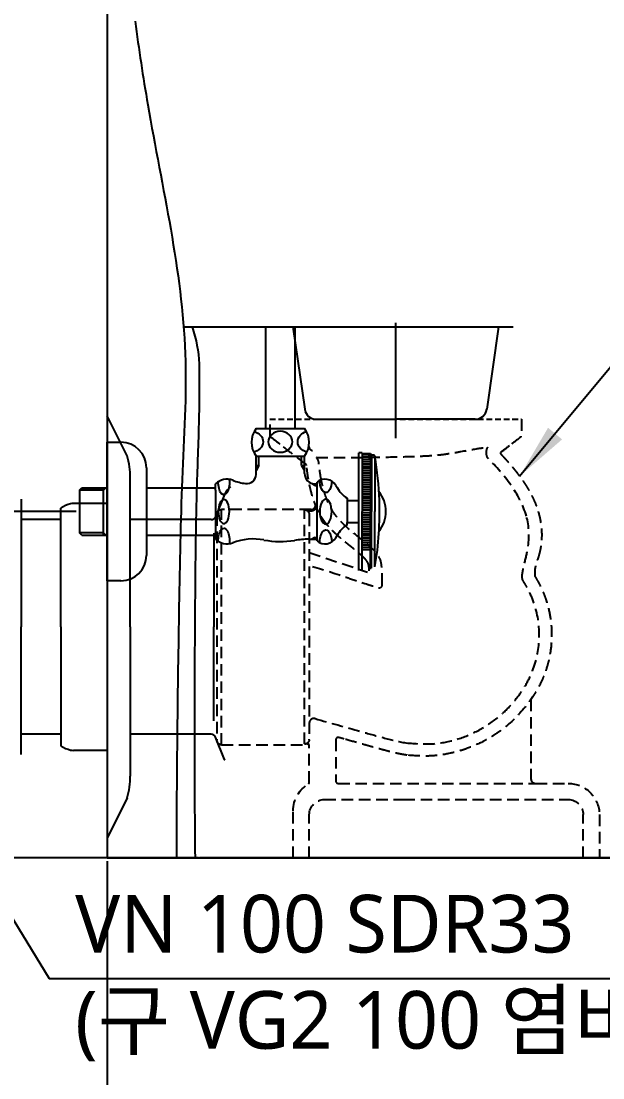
# Model space of a CAD drawing. Extents: x 3004 to 9384, y -52 to 2475.
# Drawn here: x 6711.4 to 6963.3, y 199.5 to 657.4 of the extents above; entities that cross this region are included whole.
import ezdxf

# ---------------------------------------------------------------- set-up
doc = ezdxf.new("R2010")
doc.units = 0
doc.header["$LTSCALE"] = 20
doc.header["$MEASUREMENT"] = 0
for name, pattern in [('CENTER', [2, 1.25, -0.25, 0.25, -0.25]), ('HIDDEN', [0.375, 0.25, -0.125]), ('HIDDEN2', [0.1875, 0.125, -0.0625])]:
    doc.linetypes.add(name, pattern=pattern)
doc.layers.get('0').update_dxf_attribs({"linetype": 'CONTINUOUS'})
doc.layers.get('DEFPOINTS').update_dxf_attribs({"linetype": 'CONTINUOUS'})
for name, color, linetype in [('1', 7, 'CONTINUOUS'), ('2', 2, 'CONTINUOUS'), ('4', 4, 'CONTINUOUS'), ('6', 6, 'CONTINUOUS'), ('CENTER', 2, 'CENTER'), ('전열', 7, 'CONTINUOUS')]:
    doc.layers.add(name, color=color, linetype=linetype)
doc.styles.add('ROMANS', font='NanumGothic.ttf', dxfattribs={"height": 10.144927})
doc.styles.get("Standard").update_dxf_attribs({"font": 'NanumGothic.ttf'})
doc.dimstyles.get("Standard").update_dxf_attribs({"dimtxt": 2.7, "dimasz": 2.5, "dimexe": 1.5, "dimexo": 1.5, "dimgap": 1.5, "dimtad": 1, "dimdec": 0, "dimlfac": 10, "dimzin": 0, "dimdsep": 46, "dimtxsty": 'Standard', "dimcen": 0, "dimclrt": 2, "dimadec": 0, "dimazin": 0, "dimtfac": 1, "dimtdec": 0, "dimtmove": 0, "dimatfit": 3, "dimfxl": 0, "dimtolj": 1, "dimtzin": 0, "dimarcsym": 0})

# ---------------------------------------------------------------- blocks, each defined once
blk = doc.blocks.new('*D18')
at = {"color": 3, "lineweight": -2}
for p, q in [((6807.4, 850.72), (6533.14, 850.72)), ((6538.14, 830.72), (6538.14, 598.97)), ((6538.14, 314.9), (6538.14, 546.65)), ((6787.11, 294.9), (6533.14, 294.9))]:
    blk.add_line(p, q, dxfattribs=at)
at = {"color": 3}
for points in [[(6534.81, 830.72), (6541.48, 830.72), (6538.14, 850.72)], [(6534.81, 314.9), (6541.48, 314.9), (6538.14, 294.9)]]:
    blk.add_solid(points, dxfattribs=at)
at = {"layer": 'DEFPOINTS', "color": 0}
for p in [(6808.9, 850.72), (6538.14, 294.9), (6788.61, 294.9)]:
    blk.add_point(p, dxfattribs=at)
at = {"color": 2, "insert": (6538.14, 572.81), "char_height": 30, "attachment_point": 5}
blk.add_mtext('\\A1;555', dxfattribs=at)
blk = doc.blocks.new('*D19')
at = {"color": 3, "lineweight": -2}
for p, q in [((7482.72, 680.94), (7482.72, 79.95)), ((6748.6, 293.4), (6748.6, 79.95)), ((6768.6, 84.95), (7462.72, 84.95))]:
    blk.add_line(p, q, dxfattribs=at)
at = {"color": 3}
for points in [[(6768.6, 88.28), (6768.6, 81.61), (6748.6, 84.95)], [(7462.72, 88.28), (7462.72, 81.61), (7482.72, 84.95)]]:
    blk.add_solid(points, dxfattribs=at)
at = {"layer": 'DEFPOINTS', "color": 0}
for p in [(7482.72, 682.44), (6748.6, 294.9), (7482.72, 84.95)]:
    blk.add_point(p, dxfattribs=at)
at = {"color": 2, "insert": (7120.74, 111.3), "char_height": 30, "attachment_point": 5}
blk.add_mtext('\\A1;735', dxfattribs=at)
blk = doc.blocks.new('*D16')
at = {"color": 3, "lineweight": -2}
for p, q in [((6735.22, 444.9), (6589.22, 444.9)), ((6594.22, 424.9), (6594.22, 394.76)), ((6594.22, 314.9), (6594.22, 342.19)), ((6747.1, 294.9), (6589.22, 294.9))]:
    blk.add_line(p, q, dxfattribs=at)
at = {"color": 3}
for points in [[(6590.89, 424.9), (6597.55, 424.9), (6594.22, 444.9)], [(6590.89, 314.9), (6597.55, 314.9), (6594.22, 294.9)]]:
    blk.add_solid(points, dxfattribs=at)
at = {"layer": 'DEFPOINTS', "color": 0}
for p in [(6594.22, 444.9), (6736.72, 444.9), (6748.6, 294.9)]:
    blk.add_point(p, dxfattribs=at)
at = {"color": 2, "insert": (6594.22, 368.48), "char_height": 30, "attachment_point": 5}
blk.add_mtext('\\A1;150', dxfattribs=at)
blk = doc.blocks.new('*D15')
at = {"color": 3, "lineweight": -2}
for p, q in [((7043.6, 323.4), (7043.6, 127.12)), ((6748.6, 293.4), (6748.6, 127.12)), ((6768.6, 132.12), (7023.6, 132.12))]:
    blk.add_line(p, q, dxfattribs=at)
at = {"color": 3}
for points in [[(6768.6, 135.46), (6768.6, 128.79), (6748.6, 132.12)], [(7023.6, 135.46), (7023.6, 128.79), (7043.6, 132.12)]]:
    blk.add_solid(points, dxfattribs=at)
at = {"layer": 'DEFPOINTS', "color": 0}
for p in [(7043.6, 324.9), (6748.6, 294.9), (7043.6, 132.12)]:
    blk.add_point(p, dxfattribs=at)
at = {"color": 2, "insert": (6901.1, 158.45), "char_height": 30, "attachment_point": 5}
blk.add_mtext('\\A1;295', dxfattribs=at)
blk = doc.blocks.new('*D26')
at = {"color": 3, "lineweight": -2}
for p, q in [((6912.6, 1283.42), (6468.16, 1283.42)), ((6473.16, 1263.42), (6473.16, 815.49)), ((6473.16, 314.9), (6473.16, 762.83)), ((6747.1, 294.9), (6468.16, 294.9))]:
    blk.add_line(p, q, dxfattribs=at)
at = {"color": 3}
for points in [[(6469.82, 1263.42), (6476.49, 1263.42), (6473.16, 1283.42)], [(6469.82, 314.9), (6476.49, 314.9), (6473.16, 294.9)]]:
    blk.add_solid(points, dxfattribs=at)
at = {"layer": 'DEFPOINTS', "color": 0}
for p in [(6473.16, 1283.42), (6914.1, 1283.42), (6748.6, 294.9)]:
    blk.add_point(p, dxfattribs=at)
at = {"color": 2, "insert": (6473.16, 789.16), "char_height": 30, "attachment_point": 5}
blk.add_mtext('\\A1;990', dxfattribs=at)

msp = doc.modelspace()

# ---------------------------------------------------------------- linework, layer by layer
at = {"color": 7}
for p, q in [((6781.74, 524.9), (6834.67, 524.9)), ((6758.63, 441.4), (6758.6, 441.4)), ((6758.81, 441.4), (6758.6, 441.4)), ((6794.75, 354.21), (6794.75, 394.9)), ((6788.18, 294.9), (6768.6, 294.9)), ((6804.96, 294.9), (6802.99, 294.9)), ((6825.38, 294.9), (6804.96, 294.9)), ((6823.18, 294.9), (7354.23, 294.9)), ((6847.23, 294.9), (6825.38, 294.9)), ((6857.31, 294.9), (6847.23, 294.9)), ((6860.42, 294.9), (6857.31, 294.9)), ((6880.09, 294.9), (6860.42, 294.9)), ((7137.62, 294.9), (6880.09, 294.9))]:
    msp.add_line(p, q, dxfattribs=at)
at = {"color": 4}
for p, q in [((6757.29, 469), (6748.6, 486.4)), ((6758.6, 394.9), (6758.6, 459.51)), ((6799.41, 452.32), (6795.49, 442.65)), ((6728.6, 394.9), (6728.6, 446.4)), ((6748.6, 448.4), (6733.99, 448.4)), ((6728.6, 441.4), (6711.36, 441.4)), ((6793.63, 441.4), (6758.6, 441.4)), ((6794.75, 435.59), (6794.75, 394.9)), ((6728.6, 394.9), (6728.6, 343.4)), ((6758.6, 394.9), (6758.6, 330.3)), ((6728.6, 348.4), (6711.36, 348.4)), ((6758.63, 348.4), (6758.6, 348.4)), ((6758.81, 348.4), (6758.6, 348.4)), ((6793.63, 348.4), (6758.6, 348.4)), ((6799.41, 337.48), (6795.49, 347.15)), ((6748.6, 341.4), (6733.99, 341.4)), ((6757.29, 320.8), (6748.6, 303.4))]:
    msp.add_line(p, q, dxfattribs=at)
at = {"color": 2, "linetype": 'HIDDEN2'}
msp.add_line((6819.09, 484.9), (6928.1, 484.9), dxfattribs=at)
at = {"color": 2, "linetype": 'HIDDEN'}
for p, q in [((6819.25, 477.58), (6819.09, 484.9)), ((6798.15, 343.81), (6798.15, 445.76)), ((6836.9, 445.76), (6798.15, 445.76)), ((6834.15, 344.2), (6834.15, 445.58)), ((6834.15, 445.58), (6836.9, 445.58)), ((6836.9, 445.09), (6835.42, 445.09)), ((6836.9, 445.58), (6836.9, 445.09)), ((6838.9, 447.6), (6838.9, 447.68)), ((6838.9, 447.6), (6838.94, 447.6)), ((6796.15, 443.76), (6796.15, 345.81)), ((6836.15, 443.53), (6836.15, 346.23)), ((6836.15, 427.09), (6861.42, 418.67)), ((6932.15, 363.36), (6932.15, 329.09)), ((6798.15, 343.81), (6835.65, 343.81)), ((6835.66, 344.2), (6834.15, 344.2)), ((6835.65, 343.81), (6835.65, 344.19)), ((6836.15, 327.38), (6836.15, 343.69)), ((6847.65, 346.02), (6847.65, 328.09)), ((6848.65, 327.09), (6934.15, 327.09)), ((6934.15, 327.09), (6948.3, 327.09)), ((6842.65, 320.09), (6876.9, 320.09)), ((6876.9, 320.09), (6948.3, 320.09)), ((6829.15, 294.79), (6829.15, 315.25)), ((6836.15, 294.79), (6836.15, 313.59)), ((6954.8, 294.79), (6954.8, 313.59)), ((6961.8, 313.59), (6961.8, 294.79))]:
    msp.add_line(p, q, dxfattribs=at)
at = {"color": 7, "linetype": 'HIDDEN'}
for p, q in [((6928.1, 484.9), (6927.95, 477.59)), ((6839.45, 294.79), (6839.15, 294.79)), ((6840.42, 294.79), (6839.45, 294.79)), ((6840.71, 294.79), (6840.42, 294.79)), ((6840.71, 294.79), (6841.15, 294.79)), ((6846.15, 294.79), (6841.15, 294.79)), ((6842.3, 294.79), (6870.45, 294.79)), ((6852.3, 294.79), (6846.15, 294.79)), ((6910.24, 294.79), (6880.45, 294.79)), ((6910.24, 294.79), (6948.8, 294.79)), ((6954.8, 294.79), (6938.8, 294.79))]:
    msp.add_line(p, q, dxfattribs=at)
at = {"color": 7}
for centre, start, end in [((6839.15, 489.9), 188.1301, 270), ((6908.05, 489.9), 270, 351.8699)]:
    msp.add_arc(centre, 5, start, end, dxfattribs=at)
at = {"color": 4}
for centre, radius, start, end in [((6723.6, 459.51), 35, 0, 15.7342), ((6808.38, 447.9), 10, 128.9254, 153.7566), ((6735.99, 435.35), 13.3, 103.9047, 123.7685), ((6733.99, 443.4), 5, 90, 103.9047), ((6793.63, 443.4), 2, 270, 337.9163), ((6793.63, 346.4), 2, 22.0837, 90), ((6735.99, 354.46), 13.3, 236.2315, 256.0953), ((6733.99, 346.4), 5, 256.0953, 270), ((6723.6, 330.3), 35, 344.2658, 0)]:
    msp.add_arc(centre, radius, start, end, dxfattribs=at)
at = {"color": 2, "linetype": 'HIDDEN'}
for centre, radius, start, end in [((6861.58, 469.15), 0.5, 251.5388, 0.4513), ((6834.5, 464.82), 0.5, 5.5039, 52.3246), ((6934.34, 417.02), 0.5, 178.4553, 211.774), ((6934.37, 420.02), 0.5, 167.2289, 180.4439), ((6932.65, 363.36), 0.5, 144.9489, 180), ((6848.65, 346.02), 1, 74.2908, 180), ((6835.65, 327.38), 0.5, 300, 0), ((6848.65, 328.09), 1, 180, 270), ((6934.15, 329.09), 2, 180, 270)]:
    msp.add_arc(centre, radius, start, end, dxfattribs=at)
at = {"color": 7, "linetype": 'HIDDEN'}
msp.add_arc((6919.46, 470.16), 0.5, 127.4713, 223.2608, dxfattribs=at)
at = {"color": 5}
msp.add_arc((6808.38, 341.9), 10, 206.2434, 207.6566, dxfattribs=at)
at = {"color": 2, "linetype": 'HIDDEN', "extrusion": (0, 0, -1)}
for centre, radius, start, end in [((-6842.65, 315.25), 13.5, 0, 60), ((-6948.3, 313.59), 13.5, 90, 180), ((-6842.65, 313.59), 6.5, 0, 90), ((-6948.3, 313.59), 6.5, 90, 180)]:
    msp.add_arc(centre, radius, start, end, dxfattribs=at)
at = {"color": 2, "linetype": 'HIDDEN'}
for centre, major_axis, ratio, start_param, end_param in [((6835.65, 343.69), (0.5, 0), 0.992126, 0, 1.570796), ((6835.66, 343.7), (0.354, -0.354), 0.983944, 0.793491, 2.348102)]:
    msp.add_ellipse(centre, major_axis=major_axis, ratio=ratio, start_param=start_param, end_param=end_param, dxfattribs=at)
at = {"color": 7, "linetype": 'HIDDEN'}
for points, knots in [([(6819.25, 477.58), (6819.25, 477.52), (6819.26, 477.47), (6819.3, 477.36), (6819.33, 477.31), (6819.38, 477.24), (6819.41, 477.21), (6819.44, 477.19)], [0, 0, 0, 0, 0.380921, 0.380921, 0.760557, 0.760557, 1, 1, 1, 1]), ([(6819.44, 477.19), (6821.74, 475.39), (6824.05, 473.58), (6826.49, 471.68), (6826.62, 471.58), (6826.75, 471.47)], [0.0055737, 0.0055737, 0.0055737, 0.0055737, 0.946357, 0.946357, 1, 1, 1, 1]), ([(6927.76, 477.21), (6927.8, 477.24), (6927.84, 477.29), (6927.9, 477.38), (6927.92, 477.43), (6927.94, 477.52), (6927.95, 477.56), (6927.95, 477.59)], [0, 0, 0, 0, 0.381879, 0.381879, 0.764662, 0.764662, 1, 1, 1, 1])]:
    msp.add_open_spline(points, degree=3, knots=knots, dxfattribs=at)
at = {"color": 2, "linetype": 'HIDDEN'}
for points, knots in [([(6834.8, 465.22), (6833.71, 466.07), (6832.62, 466.91), (6829.8, 469.1), (6828.08, 470.44), (6824.05, 473.58), (6821.74, 475.39), (6819.44, 477.19)], [0, 0, 0, 0, 0.212526, 0.212526, 0.548914, 0.548914, 1, 1, 1, 1]), ([(6927.76, 477.21), (6926.35, 476.11), (6924.94, 475.02), (6922.08, 472.81), (6920.62, 471.68), (6919.16, 470.56)], [0, 0, 0, 0, 0.491962, 0.491962, 1, 1, 1, 1]), ([(6837.59, 471.14), (6837.38, 471.2), (6837.17, 471.3), (6836.81, 471.56), (6836.65, 471.73), (6836.39, 472.1), (6836.29, 472.3), (6836.18, 472.7), (6836.15, 472.89), (6836.15, 473.07)], [0, 0, 0, 0, 0.260871, 0.260871, 0.522571, 0.522571, 0.78357, 0.78357, 1, 1, 1, 1]), ([(6839.25, 468.37), (6839.36, 468.37), (6839.49, 468.36), (6840.14, 468.34), (6840.85, 468.33), (6843.65, 468.3), (6846.39, 468.29), (6853.25, 468.32), (6857.37, 468.35), (6866.31, 468.46), (6871.1, 468.53), (6878.21, 468.7), (6880.56, 468.77), (6885.18, 468.95), (6887.43, 469.06), (6890.71, 469.3), (6891.79, 469.4), (6893.91, 469.63), (6894.96, 469.78), (6898.04, 470.25), (6899.99, 470.58), (6905.46, 471.57), (6908.51, 472.11), (6911.69, 472.59), (6912.51, 472.7), (6913.24, 472.77), (6913.4, 472.78), (6913.52, 472.79)], [0, 0, 0, 0, 0.022457, 0.022457, 0.090678, 0.090678, 0.22712, 0.22712, 0.363562, 0.363562, 0.500004, 0.500004, 0.568225, 0.568225, 0.636446, 0.636446, 0.670556, 0.670556, 0.704667, 0.704667, 0.772888, 0.772888, 0.90933, 0.90933, 0.977551, 0.977551, 1, 1, 1, 1]), ([(6913.57, 467.99), (6913.28, 468.31), (6913.14, 468.72), (6912.94, 469.54), (6912.9, 469.97), (6912.9, 470.8), (6912.93, 471.22), (6913.11, 472.05), (6913.23, 472.47), (6913.52, 472.79)], [0, 0, 0, 0, 0.25, 0.25, 0.5, 0.5, 0.75, 0.75, 1, 1, 1, 1]), ([(6840.29, 466.19), (6840.26, 466.46), (6840.16, 466.72), (6839.96, 467.23), (6839.85, 467.47), (6839.59, 467.94), (6839.44, 468.18), (6839.25, 468.37)], [0, 0, 0, 0, 0.335594, 0.335594, 0.662972, 0.662972, 1, 1, 1, 1]), ([(6930.18, 442.95), (6928.78, 447.85), (6926.36, 452.3), (6920.51, 460.59), (6917.11, 464.37), (6913.57, 467.99)], [0, 0, 0, 0, 0.5, 0.5, 1, 1, 1, 1]), ([(6919.1, 469.82), (6919.15, 469.76), (6919.21, 469.7), (6919.55, 469.34), (6919.84, 469.03), (6920.42, 468.4), (6920.71, 468.09), (6921.57, 467.13), (6922.15, 466.49), (6923.01, 465.5), (6923.29, 465.17), (6923.72, 464.67), (6923.86, 464.5), (6924.15, 464.16), (6924.29, 463.99), (6924.72, 463.47), (6925, 463.12), (6925.57, 462.42), (6925.85, 462.06), (6926.7, 460.97), (6927.26, 460.22), (6928.08, 459.07), (6928.36, 458.69), (6928.9, 457.9), (6929.16, 457.5), (6929.69, 456.7), (6929.95, 456.29), (6930.46, 455.46), (6930.72, 455.04), (6931.47, 453.76), (6931.96, 452.87), (6932.89, 451.03), (6933.34, 450.08), (6934.18, 448.11), (6934.57, 447.09), (6935.01, 445.77), (6935.09, 445.51), (6935.26, 444.97), (6935.34, 444.7), (6935.57, 443.89), (6935.72, 443.34), (6936.11, 441.68), (6936.33, 440.54), (6936.57, 438.79), (6936.64, 438.2), (6936.7, 437.45), (6936.71, 437.3), (6936.73, 437), (6936.74, 436.85), (6936.77, 436.4), (6936.78, 436.1), (6936.81, 435.2), (6936.81, 434.6), (6936.78, 433.39), (6936.75, 432.79), (6936.61, 430.99), (6936.44, 429.79), (6936.22, 428.6)], [0, 0, 0, 0, 0.006479, 0.006479, 0.039596, 0.039596, 0.072713, 0.072713, 0.138948, 0.138948, 0.172066, 0.172066, 0.188624, 0.188624, 0.205183, 0.205183, 0.2383, 0.2383, 0.271418, 0.271418, 0.337652, 0.337652, 0.37077, 0.37077, 0.403887, 0.403887, 0.437005, 0.437005, 0.470122, 0.470122, 0.536357, 0.536357, 0.602591, 0.602591, 0.668826, 0.668826, 0.685385, 0.685385, 0.701944, 0.701944, 0.735061, 0.735061, 0.801296, 0.801296, 0.834413, 0.834413, 0.842692, 0.842692, 0.850972, 0.850972, 0.86753, 0.86753, 0.900648, 0.900648, 0.933765, 0.933765, 1, 1, 1, 1]), ([(6861.14, 423.44), (6860.96, 423.66), (6860.76, 423.88), (6860.51, 424.15), (6860.46, 424.21), (6860.36, 424.32), (6860.31, 424.37), (6860.15, 424.54), (6860.04, 424.65), (6859.87, 424.83), (6859.81, 424.89), (6859.69, 425.01), (6859.63, 425.07), (6859.45, 425.25), (6859.32, 425.36), (6858.95, 425.72), (6858.68, 425.96), (6858.13, 426.46), (6857.84, 426.71), (6857.25, 427.22), (6856.94, 427.48), (6856.54, 427.81), (6856.46, 427.87), (6856.3, 428), (6856.06, 428.2), (6855.82, 428.4), (6855.58, 428.59), (6855.49, 428.66), (6855.33, 428.79), (6855.08, 428.99), (6854.82, 429.2), (6854.46, 429.48), (6854.28, 429.62), (6853.9, 429.92), (6853.71, 430.07), (6853.32, 430.38), (6853.13, 430.53), (6852.73, 430.85), (6852.53, 431.01), (6852.13, 431.33), (6851.93, 431.5), (6851.52, 431.83), (6851.32, 432), (6850.91, 432.34), (6850.71, 432.51), (6850.3, 432.86), (6850.1, 433.03), (6849.79, 433.3), (6849.69, 433.38), (6849.48, 433.56), (6849.38, 433.65), (6849.07, 433.92), (6848.87, 434.11), (6848.45, 434.48), (6848.24, 434.67), (6847.83, 435.06), (6847.62, 435.25), (6847.2, 435.65), (6846.99, 435.85), (6846.68, 436.16), (6846.57, 436.26), (6846.36, 436.47), (6846.26, 436.57), (6846.05, 436.78), (6845.94, 436.89), (6845.73, 437.11), (6845.62, 437.22), (6845.3, 437.56), (6845.08, 437.8), (6844.73, 438.18), (6844.61, 438.31), (6844.37, 438.58), (6844.13, 438.86), (6843.89, 439.15), (6843.7, 439.38), (6843.64, 439.45), (6843.52, 439.61), (6843.34, 439.84), (6843.16, 440.07), (6842.92, 440.38), (6842.81, 440.54), (6842.46, 441.01), (6842.25, 441.33), (6841.82, 441.97), (6841.62, 442.3), (6841.32, 442.78), (6841.22, 442.95), (6841.03, 443.27), (6840.94, 443.43), (6840.67, 443.92), (6840.5, 444.23), (6840.26, 444.7), (6840.18, 444.85), (6840.03, 445.16), (6839.96, 445.31), (6839.74, 445.77), (6839.6, 446.06), (6839.43, 446.43), (6839.4, 446.51), (6839.34, 446.66), (6839.3, 446.73), (6839.21, 446.95), (6839.15, 447.1), (6838.96, 447.54), (6838.84, 447.83), (6838.6, 448.42), (6838.49, 448.72), (6838.27, 449.31), (6838.16, 449.61), (6837.96, 450.2), (6837.86, 450.49), (6837.67, 451.08), (6837.57, 451.37), (6837.4, 451.95), (6837.31, 452.24), (6836.9, 453.69), (6836.62, 454.82), (6836.31, 456.22), (6836.25, 456.5), (6836.13, 457.05), (6836.08, 457.33), (6835.92, 458.16), (6835.82, 458.71), (6835.68, 459.54), (6835.63, 459.81), (6835.55, 460.37), (6835.48, 460.78), (6835.43, 461.19), (6835.39, 461.47), (6835.37, 461.61), (6835.31, 462.02), (6835.26, 462.43), (6835.21, 462.83), (6835.18, 463.1), (6835.17, 463.23), (6835.12, 463.63), (6835.07, 464.13), (6835.02, 464.64), (6835, 464.87)], [0, 0, 0, 0, 0.031796, 0.031796, 0.039745, 0.039745, 0.047694, 0.047694, 0.063592, 0.063592, 0.071541, 0.071541, 0.07949, 0.07949, 0.095388, 0.095388, 0.127185, 0.127185, 0.158981, 0.158981, 0.190777, 0.190777, 0.198726, 0.198726, 0.206675, 0.222573, 0.222573, 0.230522, 0.230522, 0.238471, 0.254369, 0.254369, 0.270267, 0.270267, 0.286165, 0.286165, 0.302063, 0.302063, 0.317961, 0.317961, 0.333859, 0.333859, 0.349758, 0.349758, 0.365656, 0.365656, 0.381554, 0.381554, 0.389503, 0.389503, 0.397452, 0.397452, 0.41335, 0.41335, 0.429248, 0.429248, 0.445146, 0.445146, 0.461044, 0.461044, 0.468993, 0.468993, 0.476942, 0.476942, 0.484891, 0.484891, 0.49284, 0.49284, 0.508738, 0.508738, 0.516687, 0.516687, 0.524636, 0.532585, 0.532585, 0.53656, 0.53656, 0.540534, 0.548483, 0.548483, 0.556432, 0.556432, 0.57233, 0.57233, 0.588229, 0.588229, 0.596178, 0.596178, 0.604127, 0.604127, 0.620025, 0.620025, 0.627974, 0.627974, 0.635923, 0.635923, 0.651821, 0.651821, 0.655795, 0.655795, 0.65977, 0.65977, 0.667719, 0.667719, 0.683617, 0.683617, 0.699515, 0.699515, 0.715413, 0.715413, 0.731311, 0.731311, 0.747209, 0.747209, 0.763107, 0.763107, 0.8267, 0.8267, 0.842598, 0.842598, 0.858496, 0.858496, 0.890292, 0.890292, 0.90619, 0.90619, 0.922088, 0.930037, 0.930037, 0.937986, 0.937986, 0.953884, 0.961833, 0.961833, 0.969782, 0.969782, 0.98568, 1, 1, 1, 1]), ([(6841.49, 458), (6841.25, 459.13), (6841.05, 460.27), (6840.75, 462.23), (6840.64, 463.04), (6840.44, 464.63), (6840.36, 465.41), (6840.28, 466.19)], [0, 0, 0, 0, 0.419048, 0.419048, 0.715803, 0.715803, 1, 1, 1, 1]), ([(6864.9, 427.39), (6863.78, 428.62), (6862.51, 429.67), (6859.99, 431.8), (6858.7, 432.84), (6854.83, 435.93), (6852.3, 438.07), (6848.87, 441.59), (6847.8, 442.82), (6845.94, 445.54), (6845.14, 447.02), (6843.1, 451.57), (6842.17, 454.74), (6841.49, 458)], [0, 0, 0, 0, 0.125, 0.125, 0.25, 0.25, 0.5, 0.5, 0.625, 0.625, 0.75, 0.75, 1, 1, 1, 1]), ([(6796.15, 443.76), (6796.15, 443.97), (6796.18, 444.17), (6796.31, 444.58), (6796.42, 444.78), (6796.69, 445.14), (6796.85, 445.3), (6797.22, 445.55), (6797.43, 445.64), (6797.81, 445.74), (6797.98, 445.76), (6798.15, 445.76)], [0, 0, 0, 0, 0.194193, 0.194193, 0.409041, 0.409041, 0.623829, 0.623829, 0.838525, 0.838525, 1, 1, 1, 1]), ([(6835.42, 445.09), (6835.31, 445.17), (6835.19, 445.25), (6834.89, 445.42), (6834.7, 445.49), (6834.39, 445.56), (6834.28, 445.58), (6834.16, 445.58), (6834.16, 445.58), (6834.15, 445.58)], [0, 0, 0, 0, 0.286477, 0.286477, 0.732044, 0.732044, 0.993904, 0.993904, 1, 1, 1, 1]), ([(6835.42, 445.09), (6835.59, 444.95), (6835.73, 444.78), (6835.96, 444.41), (6836.05, 444.2), (6836.14, 443.83), (6836.15, 443.68), (6836.15, 443.53)], [0, 0, 0, 0, 0.363409, 0.363409, 0.744982, 0.744982, 1, 1, 1, 1]), ([(6836.9, 445.76), (6837.13, 445.76), (6837.35, 445.8), (6837.78, 445.95), (6837.98, 446.06), (6838.33, 446.34), (6838.48, 446.51), (6838.72, 446.89), (6838.8, 447.11), (6838.88, 447.44), (6838.9, 447.56), (6838.9, 447.68)], [0, 0, 0, 0, 0.22077, 0.22077, 0.441538, 0.441538, 0.662349, 0.662349, 0.883252, 0.883252, 1, 1, 1, 1]), ([(6836.9, 445.58), (6837.05, 445.58), (6837.19, 445.6), (6837.55, 445.68), (6837.77, 445.77), (6838.15, 446.01), (6838.32, 446.16), (6838.6, 446.51), (6838.71, 446.71), (6838.86, 447.14), (6838.9, 447.37), (6838.9, 447.6)], [0, 0, 0, 0, 0.137447, 0.137447, 0.352153, 0.352153, 0.567776, 0.567776, 0.783861, 0.783861, 1, 1, 1, 1]), ([(6839.27, 446.8), (6839.27, 446.79), (6839.26, 446.77), (6839.17, 446.5), (6839.03, 446.24), (6838.68, 445.8), (6838.46, 445.61), (6837.98, 445.31), (6837.72, 445.21), (6837.27, 445.11), (6837.08, 445.09), (6836.9, 445.09)], [0, 0, 0, 0, 0.012603, 0.012603, 0.284575, 0.284575, 0.55614, 0.55614, 0.826724, 0.826724, 1, 1, 1, 1]), ([(6928.6, 415.22), (6928.22, 416.36), (6928.38, 417.57), (6928.76, 419.89), (6929.03, 421.03), (6929.86, 424.46), (6930.42, 426.75), (6931.52, 433.71), (6931.47, 438.4), (6930.18, 442.95)], [0, 0, 0, 0, 0.125, 0.125, 0.25, 0.25, 0.5, 0.5, 1, 1, 1, 1]), ([(6867.68, 413.13), (6867.7, 415.62), (6867.76, 418.11), (6867.47, 421.84), (6867.29, 423.07), (6866.42, 425.42), (6865.71, 426.45), (6864.9, 427.39)], [0, 0, 0, 0, 0.5, 0.5, 0.75, 0.75, 1, 1, 1, 1]), ([(6936.22, 428.6), (6936.11, 428.06), (6936, 427.52), (6935.72, 426.42), (6935.56, 425.82), (6935.36, 425.21), (6935.34, 425.13), (6935.33, 425.1), (6935.3, 424.99), (6935.27, 424.92), (6935.2, 424.72), (6935.16, 424.59), (6935.03, 424.21), (6934.95, 423.99), (6934.81, 423.59), (6934.74, 423.41), (6934.63, 423.1), (6934.58, 422.97), (6934.53, 422.83), (6934.52, 422.81), (6934.51, 422.76), (6934.5, 422.74), (6934.47, 422.67), (6934.46, 422.63), (6934.42, 422.5), (6934.39, 422.42), (6934.33, 422.21), (6934.3, 422.1), (6934.27, 421.99), (6934.27, 421.98), (6934.26, 421.95), (6934.26, 421.95), (6934.26, 421.94), (6934.26, 421.93), (6934.26, 421.91), (6934.25, 421.89), (6934.23, 421.79), (6934.2, 421.64), (6934.14, 421.34), (6934.12, 421.22), (6934.09, 421.06), (6934.08, 421.03), (6934.07, 420.97), (6934.07, 420.96), (6934.06, 420.92), (6934.05, 420.9), (6934.04, 420.82), (6934.02, 420.75), (6933.96, 420.47), (6933.92, 420.28), (6933.89, 420.13)], [0, 0, 0, 0, 0.125917, 0.125917, 0.251835, 0.259705, 0.259705, 0.267575, 0.267575, 0.283314, 0.283314, 0.314794, 0.314794, 0.377752, 0.377752, 0.440711, 0.440711, 0.50367, 0.50367, 0.519409, 0.519409, 0.535149, 0.535149, 0.566628, 0.566628, 0.629587, 0.629587, 0.755505, 0.755505, 0.786984, 0.786984, 0.794854, 0.794854, 0.802724, 0.802724, 0.818463, 0.818463, 0.881422, 0.881422, 0.912901, 0.912901, 0.920771, 0.920771, 0.924706, 0.924706, 0.928641, 0.928641, 0.944381, 0.944381, 1, 1, 1, 1]), ([(6837.6, 421.15), (6842.78, 419.64), (6847.89, 417.83), (6855.58, 415.26), (6858.15, 414.41), (6862.01, 413.17), (6863.3, 412.76), (6864.9, 412.24), (6865.23, 412.14), (6865.87, 411.93), (6866.2, 411.75), (6866.85, 411.91), (6867.16, 412.06), (6867.56, 412.38), (6867.68, 412.5), (6867.82, 412.81), (6867.78, 412.99), (6867.68, 413.13)], [0, 0, 0, 0, 0.5, 0.5, 0.75, 0.75, 0.875, 0.875, 0.90625, 0.90625, 0.9375, 0.9375, 0.96875, 0.96875, 0.984375, 0.984375, 1, 1, 1, 1]), ([(6933.91, 416.76), (6934.03, 416.57), (6934.15, 416.38), (6934.57, 415.68), (6934.94, 415.05), (6935.3, 414.39), (6935.44, 414.12), (6935.51, 413.99), (6935.73, 413.59), (6935.86, 413.32), (6936.54, 411.97), (6937.04, 410.87), (6937.73, 409.21), (6937.95, 408.65), (6938.36, 407.53), (6938.56, 406.96), (6939.48, 404.12), (6940.06, 401.79), (6940.66, 398.24), (6940.81, 397.04), (6940.98, 395.24), (6941.02, 394.64), (6941.08, 393.43), (6941.11, 392.83), (6941.15, 389.8), (6941.01, 387.38), (6940.52, 383.78), (6940.31, 382.58), (6939.93, 380.8), (6939.79, 380.21), (6939.49, 379.02), (6939.33, 378.44), (6938.81, 376.68), (6938.42, 375.51), (6937.76, 373.77), (6937.41, 372.9), (6937.03, 372.04), (6936.84, 371.61), (6936.77, 371.47), (6936.64, 371.19), (6936.57, 371.05), (6935.97, 369.78), (6935.39, 368.68), (6934.47, 367.08), (6934.16, 366.56), (6933.51, 365.53), (6933.18, 365.02), (6932.65, 364.23), (6932.45, 363.93), (6932.24, 363.64)], [0, 0, 0, 0, 0.01253, 0.01253, 0.044806, 0.052875, 0.052875, 0.060944, 0.060944, 0.077082, 0.077082, 0.141634, 0.141634, 0.17391, 0.17391, 0.206186, 0.206186, 0.33529, 0.33529, 0.399842, 0.399842, 0.432118, 0.432118, 0.464393, 0.464393, 0.593497, 0.593497, 0.658049, 0.658049, 0.690325, 0.690325, 0.722601, 0.722601, 0.787153, 0.787153, 0.819429, 0.835567, 0.835567, 0.843636, 0.843636, 0.851705, 0.851705, 0.916257, 0.916257, 0.948533, 0.948533, 0.980809, 0.980809, 1, 1, 1, 1]), ([(6933.87, 420.02), (6933.88, 419.58), (6933.87, 419.18), (6933.87, 418.76), (6933.87, 418.72), (6933.87, 418.62), (6933.87, 418.47), (6933.87, 418.32), (6933.86, 418.02), (6933.86, 417.81), (6933.85, 417.55), (6933.85, 417.49), (6933.85, 417.39), (6933.85, 417.34), (6933.84, 417.2), (6933.84, 417.12), (6933.84, 417.04)], [0, 0, 0, 0, 0.393732, 0.393732, 0.445116, 0.445116, 0.496499, 0.599266, 0.599266, 0.804799, 0.804799, 0.856182, 0.856182, 0.907565, 0.907565, 1, 1, 1, 1]), ([(6919.97, 357.49), (6921.87, 359.29), (6923.63, 361.19), (6925.27, 363.18), (6926.74, 364.98), (6928.11, 366.85), (6930.57, 370.82), (6931.66, 372.92), (6934.32, 379.37), (6935.37, 383.99), (6935.97, 393.28), (6935.51, 398), (6933.7, 404.74), (6932.92, 406.93), (6931.48, 410.11), (6930.96, 411.15), (6930.1, 412.69), (6929.81, 413.2), (6929.19, 414.2), (6928.86, 414.69), (6928.6, 415.22)], [-0.139058, -0.139058, -0.139058, -0.139058, 0, 0, 0, 0.125, 0.125, 0.25, 0.25, 0.5, 0.5, 0.75, 0.75, 0.875, 0.875, 0.9375, 0.9375, 0.96875, 0.96875, 1, 1, 1, 1]), ([(6932.18, 363.51), (6934.5, 367.06), (6932.44, 363.84), (6930.15, 360.88), (6927.33, 357.25), (6924.17, 354.03), (6920.65, 351.22), (6919.75, 350.5), (6918.82, 349.81), (6916.86, 348.44), (6915.83, 347.77), (6914.25, 346.81), (6913.72, 346.49), (6912.64, 345.89), (6912.09, 345.59), (6909.35, 344.16), (6907.07, 343.17), (6903.57, 341.89), (6902.39, 341.51), (6900, 340.81), (6898.79, 340.5), (6895.13, 339.69), (6892.66, 339.31), (6887.76, 338.89), (6885.33, 338.84), (6878.4, 339.34)], [-0.609623, -0.609623, -0.609623, -0.609623, -0.336438, -0.336438, -0.336438, 0, 0, 0, 0.086539, 0.086539, 0.178488, 0.178488, 0.224462, 0.224462, 0.270436, 0.270436, 0.454332, 0.454332, 0.546281, 0.546281, 0.638229, 0.638229, 0.822125, 0.822125, 1, 1, 1, 1]), ([(6877.98, 344.65), (6886.7, 343.94), (6890.06, 344.16), (6896.6, 345.2), (6899.8, 346.04), (6906.02, 348.31), (6909.06, 349.76), (6914.71, 353.18), (6917.36, 355.14), (6919.82, 357.4)], [0, 0, 0, 0, 0.25, 0.25, 0.5, 0.5, 0.75, 0.75, 1, 1, 1, 1]), ([(6919.97, 357.49), (6919.96, 357.49), (6919.94, 357.48), (6919.89, 357.45), (6919.85, 357.43), (6919.82, 357.4)], [0.8435454, 0.8435454, 0.8435454, 0.8435454, 0.8845646, 0.8845646, 1, 1, 1, 1]), ([(6838.69, 355.16), (6838.47, 355.22), (6838.24, 355.24), (6837.8, 355.22), (6837.58, 355.16), (6837.17, 354.99), (6836.98, 354.87), (6836.65, 354.57), (6836.51, 354.39), (6836.29, 353.99), (6836.22, 353.77), (6836.16, 353.44), (6836.15, 353.33), (6836.15, 353.22)], [0, 0, 0, 0, 0.181719, 0.181719, 0.363512, 0.363512, 0.545023, 0.545023, 0.727439, 0.727439, 0.912046, 0.912046, 1, 1, 1, 1]), ([(6838.69, 355.16), (6845.23, 353.34), (6851.76, 351.5), (6861.56, 348.73), (6864.83, 347.8), (6871.38, 346.05), (6874.66, 345.21), (6877.98, 344.65)], [0, 0, 0, 0, 0.5, 0.5, 0.75, 0.75, 1, 1, 1, 1]), ([(6798.15, 343.81), (6798.04, 343.81), (6797.93, 343.82), (6797.68, 343.86), (6797.54, 343.9), (6797.2, 344.03), (6797.01, 344.15), (6796.67, 344.45), (6796.52, 344.63), (6796.3, 345.02), (6796.22, 345.23), (6796.16, 345.57), (6796.15, 345.69), (6796.15, 345.81)], [0, 0, 0, 0, 0.108031, 0.108031, 0.241185, 0.241185, 0.45608, 0.45608, 0.670971, 0.670971, 0.885928, 0.885928, 1, 1, 1, 1]), ([(6834.15, 344.2), (6834.16, 344.2), (6834.16, 344.2), (6834.35, 344.21), (6834.55, 344.25), (6834.87, 344.36), (6835.01, 344.42), (6835.14, 344.5)], [0, 0, 0, 0, 0.00831, 0.00831, 0.582113, 0.582113, 1, 1, 1, 1]), ([(6836.13, 345.95), (6836.11, 345.8), (6836.07, 345.65), (6835.93, 345.3), (6835.81, 345.1), (6835.51, 344.76), (6835.34, 344.61), (6835.14, 344.5)], [0, 0, 0, 0, 0.248236, 0.248236, 0.626185, 0.626185, 1, 1, 1, 1]), ([(6836.15, 343.31), (6836.15, 343.36), (6836.14, 343.42), (6836.11, 343.53), (6836.08, 343.58), (6836.01, 343.66), (6835.96, 343.7), (6835.87, 343.76), (6835.82, 343.78), (6835.73, 343.8), (6835.69, 343.81), (6835.65, 343.81)], [0, 0, 0, 0, 0.215055, 0.215055, 0.430112, 0.430112, 0.645129, 0.645129, 0.860058, 0.860058, 1, 1, 1, 1]), ([(6836.13, 345.95), (6836.13, 345.98), (6836.14, 346.01), (6836.15, 346.08), (6836.15, 346.11), (6836.15, 346.16), (6836.15, 346.18), (6836.15, 346.21), (6836.15, 346.22), (6836.15, 346.23)], [0, 0, 0, 0, 0.277961, 0.277961, 0.556101, 0.556101, 0.83194, 0.83194, 1, 1, 1, 1]), ([(6878.4, 339.34), (6878.19, 339.37), (6877.98, 339.4), (6877.67, 339.45), (6877.57, 339.46), (6877.36, 339.5), (6877.06, 339.55), (6876.76, 339.6), (6876.36, 339.67), (6876.17, 339.71), (6875.78, 339.78), (6875.59, 339.82), (6875.03, 339.93), (6874.66, 340.01), (6874.12, 340.13), (6873.95, 340.16), (6873.68, 340.22), (6873.6, 340.24), (6873.43, 340.28), (6873.17, 340.34), (6872.91, 340.4), (6872.58, 340.48), (6872.41, 340.52), (6871.91, 340.64), (6871.58, 340.73), (6870.59, 340.97), (6869.95, 341.14), (6868.68, 341.48), (6868.05, 341.64), (6867.13, 341.9), (6866.82, 341.98), (6866.36, 342.11), (6866.21, 342.15), (6865.91, 342.23), (6865.15, 342.44), (6864.4, 342.65), (6863.19, 342.98), (6862.59, 343.15), (6860.8, 343.65), (6859.6, 343.99), (6856.01, 344.99), (6853.63, 345.66), (6851.25, 346.33)], [0, 0, 0, 0, 0.017759, 0.017759, 0.026529, 0.026529, 0.035299, 0.052839, 0.052839, 0.070379, 0.070379, 0.087919, 0.087919, 0.122999, 0.122999, 0.140539, 0.140539, 0.149309, 0.149309, 0.158079, 0.175619, 0.175619, 0.193159, 0.193159, 0.228239, 0.228239, 0.298399, 0.298399, 0.368559, 0.368559, 0.403639, 0.403639, 0.421179, 0.421179, 0.438719, 0.508879, 0.508879, 0.579039, 0.579039, 0.71936, 0.71936, 1, 1, 1, 1])]:
    msp.add_open_spline(points, degree=3, knots=knots, dxfattribs=at)
for points in [[(6922.81, 473.37), (6921.6, 472.44), (6920.38, 471.5), (6919.16, 470.56)], [(6836.9, 445.58), (6836.9, 445.67), (6836.9, 445.73), (6836.9, 445.76)], [(6862.08, 419.15), (6862.06, 420.79), (6861.96, 422.44), (6861.14, 423.44)], [(6835.65, 344.19), (6835.65, 344.19), (6835.65, 344.2), (6835.66, 344.2)], [(6836.15, 343.7), (6836.15, 343.7), (6836.15, 343.7), (6836.15, 343.69)], [(6851.25, 346.33), (6850.47, 346.54), (6849.7, 346.76), (6848.92, 346.98)], [(6878.4, 339.64), (6878.4, 339.61), (6878.4, 339.58), (6878.4, 339.54)]]:
    msp.add_open_spline(points, degree=3, dxfattribs=at)
at = {"layer": '1', "color": 7, "linetype": 'Continuous'}
for p, q in [((6788.61, 294.9), (6796.21, 294.9)), ((6853.03, 294.9), (6836.81, 294.9))]:
    msp.add_line(p, q, dxfattribs=at)
for points, knots in [([(6760.74, 657.4), (6762.32, 645.32), (6766.79, 615.4), (6776.75, 567.13), (6784.25, 513.47), (6780.69, 458.93), (6779.7, 403.81), (6778.84, 349.94), (6778.65, 313.18), (6778.61, 294.9)], [0, 0, 0, 0, 0.1011, 0.250917, 0.400733, 0.55055, 0.700367, 0.850183, 1, 1, 1, 1]), ([(6760.74, 657.4), (6762.32, 645.32), (6766.79, 615.4), (6776.75, 567.13), (6784.25, 513.47), (6780.69, 458.93), (6779.7, 403.81), (6778.84, 349.94), (6778.65, 313.18), (6778.61, 294.9)], [0, 0, 0, 0, 0.1011, 0.250917, 0.400733, 0.55055, 0.700367, 0.850183, 1, 1, 1, 1]), ([(6785.44, 524.9), (6787.2, 519.61), (6788.2, 514.29), (6788.44, 508.93), (6788.47, 508.28), (6788.48, 507.64), (6788.51, 506.38), (6788.51, 505.79), (6788.51, 504.57), (6788.51, 503.94), (6788.5, 502.66), (6788.51, 502.01), (6788.52, 500.1), (6788.52, 498.93), (6788.51, 496.41), (6788.5, 495.1), (6788.48, 493.26), (6788.47, 492.67), (6788.46, 491.44), (6788.45, 490.81), (6788.41, 488.88), (6788.39, 487.57), (6788.33, 485.01), (6788.3, 483.8), (6788.23, 481.39), (6788.2, 480.16), (6788.01, 473.93), (6787.83, 468.72), (6787.63, 462.59), (6787.59, 461.38), (6787.51, 459.05), (6787.48, 457.92), (6787.38, 454.57), (6787.32, 452.39), (6787.23, 448.94), (6787.2, 447.73), (6787.15, 445.36), (6787.13, 444.2), (6787.06, 440.79), (6787.01, 438.57), (6786.94, 433.96), (6786.9, 431.51), (6786.84, 426.88), (6786.82, 424.61), (6786.76, 419.97), (6786.74, 417.54), (6786.7, 412.85), (6786.68, 410.55), (6786.65, 405.97), (6786.63, 403.67), (6786.6, 399.01), (6786.58, 396.59), (6786.54, 389.52), (6786.5, 384.99), (6786.47, 377.97), (6786.46, 375.56), (6786.44, 370.85), (6786.43, 368.56), (6786.42, 363.98), (6786.41, 361.7), (6786.4, 358.23), (6786.4, 357.06), (6786.4, 354.69), (6786.4, 353.48), (6786.4, 347.59), (6786.4, 343.15), (6786.41, 337.41), (6786.41, 336.25), (6786.42, 333.91), (6786.42, 332.7), (6786.44, 329.15), (6786.45, 326.85), (6786.47, 322.3), (6786.48, 320.05), (6786.5, 315.48), (6786.52, 313.14), (6786.57, 306), (6786.61, 301.55), (6786.66, 296.2), (6786.67, 295.58), (6786.67, 294.95)], [-0.068459, -0.068459, -0.068459, -0.068459, 0, 0, 0, 0.008261, 0.008261, 0.016521, 0.016521, 0.024782, 0.024782, 0.033042, 0.033042, 0.049563, 0.049563, 0.066084, 0.066084, 0.074345, 0.074345, 0.082606, 0.082606, 0.099127, 0.099127, 0.115648, 0.115648, 0.132169, 0.132169, 0.198253, 0.198253, 0.214774, 0.214774, 0.231296, 0.231296, 0.264338, 0.264338, 0.280859, 0.280859, 0.29738, 0.29738, 0.330422, 0.330422, 0.363464, 0.363464, 0.396507, 0.396507, 0.429549, 0.429549, 0.462591, 0.462591, 0.495633, 0.495633, 0.528676, 0.528676, 0.59476, 0.59476, 0.627802, 0.627802, 0.660844, 0.660844, 0.693887, 0.693887, 0.710408, 0.710408, 0.726929, 0.726929, 0.793013, 0.793013, 0.809534, 0.809534, 0.826056, 0.826056, 0.859098, 0.859098, 0.89214, 0.89214, 0.925182, 0.925182, 0.991267, 0.991267, 1, 1, 1, 1]), ([(6796.68, 294.9), (6793.46, 294.9), (6791.53, 294.9), (6789.09, 294.9), (6788.62, 294.9), (6788.6, 294.9)], [0, 0, 0, 0, 0.5, 0.5, 1, 1, 1, 1]), ([(6836.81, 294.9), (6827.72, 294.9), (6818.8, 294.9), (6808.11, 294.9), (6805, 294.9), (6799.9, 294.9), (6797.97, 294.9), (6796.68, 294.9)], [0, 0, 0, 0, 0.5, 0.5, 0.75, 0.75, 1, 1, 1, 1]), ([(6882.49, 294.9), (6879.88, 294.9), (6875.68, 294.9), (6867.99, 294.9), (6865.15, 294.9), (6859.24, 294.9), (6856.18, 294.9), (6853.03, 294.9)], [0, 0, 0, 0, 0.5, 0.5, 0.75, 0.75, 1, 1, 1, 1]), ([(6904.9, 294.9), (6902.51, 294.9), (6900.15, 294.9), (6895.66, 294.9), (6893.49, 294.9), (6889.59, 294.9), (6887.8, 294.9), (6884.75, 294.9), (6883.48, 294.9), (6882.49, 294.9)], [0, 0, 0, 0, 0.25, 0.25, 0.5, 0.5, 0.75, 0.75, 1, 1, 1, 1]), ([(7346.65, 294.9), (7345.97, 294.9), (7345.11, 294.9), (7342.48, 294.9), (7340.5, 294.9), (7335.81, 294.9), (7333.09, 294.9), (7326.93, 294.9), (7323.48, 294.9), (7316.16, 294.9), (7312.26, 294.9), (7299.97, 294.9), (7290.92, 294.9), (7272.1, 294.9), (7262.28, 294.9), (7242.06, 294.9), (7231.63, 294.9), (7200.42, 294.9), (7179.46, 294.9), (7137.41, 294.9), (7116.32, 294.9), (7074.1, 294.9), (7052.96, 294.9), (7010.66, 294.9), (6989.51, 294.9), (6957.78, 294.9), (6947.2, 294.9), (6926.05, 294.9), (6915.48, 294.9), (6904.9, 294.9)], [0, 0, 0, 0, 0.022308, 0.022308, 0.054897, 0.054897, 0.087487, 0.087487, 0.120077, 0.120077, 0.152667, 0.152667, 0.217846, 0.217846, 0.283026, 0.283026, 0.348205, 0.348205, 0.478564, 0.478564, 0.608923, 0.608923, 0.739282, 0.739282, 0.869641, 0.869641, 0.934821, 0.934821, 1, 1, 1, 1])]:
    msp.add_open_spline(points, degree=3, knots=knots, dxfattribs=at)
at = {"layer": '2', "color": 7, "ltscale": 2}
for p, q in [((6829.1, 524.9), (6924.43, 524.9)), ((6829.1, 524.9), (6834.2, 489.2)), ((6918.1, 524.9), (6913, 489.2)), ((6839.15, 484.9), (6873.6, 484.9)), ((6908.05, 484.9), (6873.6, 484.9))]:
    msp.add_line(p, q, dxfattribs=at)
at = {"layer": '4', "color": 7}
for p, q in [((6817.25, 524.9), (6817.25, 480.9)), ((6829.95, 524.9), (6829.95, 480.9)), ((6813.1, 480.9), (6817.25, 480.9)), ((6817.25, 480.9), (6834.1, 480.9)), ((6748.6, 414.9), (6748.6, 474.9)), ((6748.6, 474.9), (6754.6, 474.9)), ((6813.1, 468.9), (6834.1, 468.9)), ((6813.1, 460.99), (6813.1, 468.9)), ((6814.35, 464.9), (6814.35, 468.9)), ((6832.85, 464.9), (6832.85, 468.9)), ((6834.1, 461.4), (6834.1, 468.9)), ((6859.1, 470.4), (6857.6, 470.4)), ((6857.6, 469.4), (6857.6, 470.4)), ((6857.6, 444.9), (6857.6, 469.4)), ((6859.1, 470.2), (6859.1, 470.4)), ((6859.1, 470.2), (6859.1, 444.9)), ((6862.6, 469.49), (6859.1, 469.49)), ((6862.6, 468.49), (6859.1, 468.49)), ((6862.6, 467.49), (6859.1, 467.49)), ((6862.6, 469.9), (6859.4, 469.9)), ((6863.1, 469.4), (6862.6, 469.9)), ((6862.6, 469.9), (6862.6, 444.9)), ((6863.92, 469.4), (6863.1, 469.4)), ((6863.1, 469.4), (6863.1, 444.9)), ((6864.51, 468.9), (6864.51, 444.9)), ((6765.6, 463.9), (6765.6, 425.9)), ((6813.1, 464.9), (6814.35, 464.9)), ((6814.35, 464.9), (6813.1, 462.74)), ((6832.85, 464.9), (6834.1, 464.9)), ((6832.85, 464.9), (6834.1, 462.74)), ((6862.6, 466.49), (6859.1, 466.49)), ((6862.6, 465.49), (6859.1, 465.49)), ((6862.6, 464.49), (6859.1, 464.49)), ((6862.6, 463.49), (6859.1, 463.49)), ((6862.6, 462.49), (6859.1, 462.49)), ((6862.6, 461.49), (6859.1, 461.49)), ((6862.6, 460.49), (6859.1, 460.49)), ((6862.6, 459.49), (6859.1, 459.49)), ((6862.6, 458.49), (6859.1, 458.49)), ((6736.6, 454.15), (6737.6, 455.15)), ((6747.1, 454.15), (6736.6, 454.15)), ((6736.72, 435.65), (6736.72, 454.15)), ((6737.6, 455.15), (6748.6, 455.15)), ((6747.1, 434.65), (6747.1, 455.15)), ((6747.1, 454.15), (6748.1, 455.15)), ((6748.6, 454.54), (6748.6, 435.27)), ((6765.6, 455.15), (6795.6, 455.15)), ((6795.6, 454.15), (6795.6, 456.9)), ((6795.6, 454.15), (6795.6, 435.65)), ((6838.6, 456.15), (6837.3, 457.09)), ((6838.6, 456.9), (6839.51, 456.9)), ((6838.6, 456.15), (6838.6, 456.9)), ((6838.6, 456.15), (6839.51, 456.15)), ((6839.51, 456.9), (6839.51, 457.62)), ((6839.51, 432.9), (6839.51, 456.9)), ((6847.62, 456.22), (6848.18, 455.27)), ((6862.6, 457.49), (6859.1, 457.49)), ((6862.6, 456.49), (6859.1, 456.49)), ((6862.6, 455.49), (6859.1, 455.49)), ((6862.6, 454.49), (6859.1, 454.49)), ((6862.6, 453.49), (6859.1, 453.49)), ((6852.51, 450.64), (6852.51, 449.65)), ((6852.51, 449.65), (6852.51, 440.15)), ((6852.51, 449.65), (6857.6, 449.65)), ((6862.6, 452.49), (6859.1, 452.49)), ((6862.6, 451.49), (6859.1, 451.49)), ((6862.6, 450.49), (6859.1, 450.49)), ((6862.6, 449.49), (6859.1, 449.49)), ((6857.6, 419.4), (6857.6, 444.9)), ((6862.6, 448.49), (6859.1, 448.49)), ((6862.6, 447.49), (6859.1, 447.49)), ((6862.6, 446.49), (6859.1, 446.49)), ((6862.6, 445.49), (6859.1, 445.49)), ((6859.1, 419.6), (6859.1, 444.9)), ((6862.6, 444.31), (6859.1, 444.31)), ((6862.6, 419.9), (6862.6, 444.9)), ((6863.1, 420.4), (6863.1, 444.9)), ((6864.51, 420.9), (6864.51, 444.9)), ((6852.51, 440.15), (6857.6, 440.15)), ((6852.51, 439.17), (6852.51, 440.15)), ((6862.6, 443.31), (6859.1, 443.31)), ((6862.6, 442.31), (6859.1, 442.31)), ((6862.6, 441.31), (6859.1, 441.31)), ((6862.6, 440.31), (6859.1, 440.31)), ((6747.1, 435.65), (6736.6, 435.65)), ((6737.6, 434.65), (6736.6, 435.65)), ((6748.1, 434.65), (6747.1, 435.65)), ((6795.6, 432.9), (6795.6, 435.65)), ((6862.6, 439.31), (6859.1, 439.31)), ((6862.6, 438.31), (6859.1, 438.31)), ((6862.6, 437.31), (6859.1, 437.31)), ((6862.6, 436.31), (6859.1, 436.31)), ((6862.6, 435.31), (6859.1, 435.31)), ((6737.6, 434.65), (6748.6, 434.65)), ((6765.6, 434.65), (6795.6, 434.65)), ((6795.6, 434.65), (6795.6, 434.47)), ((6795.6, 432.9), (6795.6, 434.47)), ((6835.89, 432.9), (6839.51, 432.9)), ((6838.6, 433.65), (6837.3, 432.9)), ((6838.6, 433.65), (6839.51, 433.65)), ((6838.6, 432.9), (6838.6, 433.65)), ((6839.51, 432.18), (6839.51, 432.9)), ((6847.62, 433.58), (6848.18, 434.54)), ((6862.6, 434.31), (6859.1, 434.31)), ((6862.6, 433.31), (6859.1, 433.31)), ((6862.6, 432.31), (6859.1, 432.31)), ((6862.6, 431.31), (6859.1, 431.31)), ((6862.6, 430.31), (6859.1, 430.31)), ((6862.6, 429.31), (6859.1, 429.31)), ((6862.6, 428.31), (6859.1, 428.31)), ((6754.6, 414.9), (6748.6, 414.9))]:
    msp.add_line(p, q, dxfattribs=at)
for centre, radius, start, end in [((6821.1, 474.9), 10, 143.1301, 216.8699), ((6826.1, 474.9), 10, 323.1301, 36.8699), ((6754.6, 463.9), 11, 0, 90), ((6859.4, 470.2), 0.3, 180, 270), ((6863.92, 468.7), 0.7, 9.4934, 90), ((6721.6, 444.9), 145, 1.9431, 9.4934), ((6800.5, 451.91), 7, 69.0339, 134.5129), ((6811.89, 481.63), 24.83, 249.0339, 262.2883), ((6809.1, 460.99), 4, 262.2883, 0), ((6838.6, 461.4), 4.5, 180, 270), ((6842.98, 453.55), 5.36, 30, 130.4306), ((6860.3, 462.27), 14, 210, 236.1902), ((6855.34, 444.86), 14, 0.2473, 38.2141), ((6721.6, 444.9), 145, 350.5066, 1.9431), ((6855.34, 444.98), 14, 321.7859, 359.7527), ((6860.3, 427.54), 14, 123.8098, 150), ((6800.5, 437.9), 7, 225.5, 290.9661), ((6811.89, 408.18), 24.83, 79.2627, 110.9661), ((6823.6, 469.9), 38, 259.2627, 279.3048), ((6835.89, 394.9), 38, 90, 99.3048), ((6842.98, 436.26), 5.36, 229.5694, 330), ((6754.6, 425.9), 11, 270, 0)]:
    msp.add_arc(centre, radius, start, end, dxfattribs=at)
at = {"layer": '4', "color": 7, "extrusion": (0, 0, -1)}
for centre, major_axis, ratio, start_param, end_param in [((6810.91, 475.13), (-5.23, 0), 0.866391, 1.824119, 4.49897), ((6836.37, 475.13), (-5.23, 0), 0.866391, 4.942097, 7.58465), ((6799.16, 457.41), (0, -5.22), 0.46009, 4.433611, 7.934688), ((6843.28, 458.5), (0, -5.4), 0.478204, 4.79078, 7.834251), ((6799.16, 432.49), (0, -5.22), 0.46009, 1.472186, 5.009627), ((6843.28, 431.58), (0, -5.4), 0.478204, 1.540108, 4.68362)]:
    msp.add_ellipse(centre, major_axis=major_axis, ratio=ratio, start_param=start_param, end_param=end_param, dxfattribs=at)
for centre, major_axis, ratio in [((6823.6, 475.13), (-5.23, 0), 0.866391), ((6799.16, 444.9), (0, -5.22), 0.46009), ((6843.28, 444.9), (0, -5.4), 0.478204)]:
    msp.add_ellipse(centre, major_axis=major_axis, ratio=ratio, dxfattribs=at)
at = {"layer": '6'}
msp.add_lwpolyline([(7993.89, 2219.94), (6748.6, 2219.94), (6748.6, 294.9), (8015.82, 294.9)], dxfattribs=at)
at = {"layer": 'CENTER', "color": 1, "linetype": 'CENTER', "ltscale": 2}
msp.add_line((6873.6, 476.63), (6873.6, 535.12), dxfattribs=at)
at = {"layer": '전열', "color": 4}
for p in [(6711.36, 450.2), (6711.36, 339.6)]:
    msp.add_line(p, (6711.36, 394.9), dxfattribs=at)

# ---------------------------------------------------------------- texts
at = {"layer": '2', "insert": (6734.75, 242.71), "char_height": 25, "attachment_point": 4, "style": 'ROMANS'}
msp.add_mtext('VN 100 SDR33\\P(구 VG2 100 염비관)', dxfattribs=at)

# ---------------------------------------------------------------- dimensions: what is measured, and where the dimension line sits
for base, p1, p2, text, picture, middle in [((6473.16, 1283.42), (6748.6, 294.9), (6914.1, 1283.42), '990', '*D26', (6473.16, 789.16)), ((6538.14, 294.9), (6808.9, 850.72), (6788.61, 294.9), '555', '*D18', (6538.14, 572.81))]:
    dim = msp.add_linear_dim(base=base, p1=p1, p2=p2, angle=90, text=text, dimstyle='Standard', override={"dimtxt": 30, "dimasz": 20, "dimexe": 5, "dimgap": 10, "dimtih": 1, "dimtoh": 1, "dimlfac": 1, "dimzin": 12, "dimclrd": 3, "dimclre": 3, "dimazin": 2, "dimarcsym": 1})
    dim.commit()
    dim.dimension.update_dxf_attribs({"geometry": picture, "text_midpoint": middle, "dimtype": 160})
dim = msp.add_linear_dim(base=(7482.72, 84.95), p1=(6748.6, 294.9), p2=(7482.72, 682.44), text='735', dimstyle='Standard', override={"dimtxt": 30, "dimasz": 20, "dimexe": 5, "dimgap": 10, "dimtih": 1, "dimtoh": 1, "dimlfac": 1, "dimzin": 12, "dimclrd": 3, "dimclre": 3, "dimazin": 2, "dimarcsym": 1})
dim.commit()
dim.dimension.update_dxf_attribs({"geometry": '*D19', "text_midpoint": (7120.74, 84.95), "dimtype": 160})
dim = msp.add_linear_dim(base=(6594.22, 444.9), p1=(6748.6, 294.9), p2=(6736.72, 444.9), angle=90, dimstyle='Standard', override={"dimtxt": 30, "dimasz": 20, "dimexe": 5, "dimgap": 10, "dimtih": 1, "dimtoh": 1, "dimlfac": 1, "dimzin": 12, "dimclrd": 3, "dimclre": 3, "dimazin": 2, "dimarcsym": 1})
dim.commit()
dim.dimension.update_dxf_attribs({"geometry": '*D16', "text_midpoint": (6594.22, 368.48), "dimtype": 160})
dim = msp.add_linear_dim(base=(7043.6, 132.12), p1=(6748.6, 294.9), p2=(7043.6, 324.9), dimstyle='Standard', override={"dimtxt": 30, "dimasz": 20, "dimexe": 5, "dimgap": 10, "dimtih": 1, "dimtoh": 1, "dimlfac": 1, "dimzin": 12, "dimclrd": 3, "dimclre": 3, "dimazin": 2, "dimarcsym": 1})
dim.commit()
dim.dimension.update_dxf_attribs({"geometry": '*D15', "text_midpoint": (6901.1, 132.12), "dimtype": 160})

# ---------------------------------------------------------------- leaders
at = {"color": 7}
msp.add_leader([(6927.26, 460.22), (6971.75, 513.75), (7161.63, 513.75)], dimstyle='Standard', override={"dimscale": 1.2, "dimtxt": 20, "dimasz": 20, "dimexe": 5, "dimgap": 10, "dimtad": 0, "dimtoh": 1, "dimlfac": 1, "dimzin": 12, "dimclrd": 3, "dimclre": 3, "dimazin": 2, "dimarcsym": 1}, dxfattribs=at)
msp.add_leader([(6663.14, 341.33), (6723.53, 242.49), (7061.63, 242.49)], dimstyle='Standard', override={"dimtxt": 20, "dimasz": 20, "dimexe": 5, "dimgap": 10, "dimtad": 0, "dimtih": 1, "dimtoh": 1, "dimlfac": 1, "dimzin": 12, "dimclrd": 3, "dimclre": 3, "dimazin": 2, "dimarcsym": 1})

doc.saveas('drawing.dxf')
